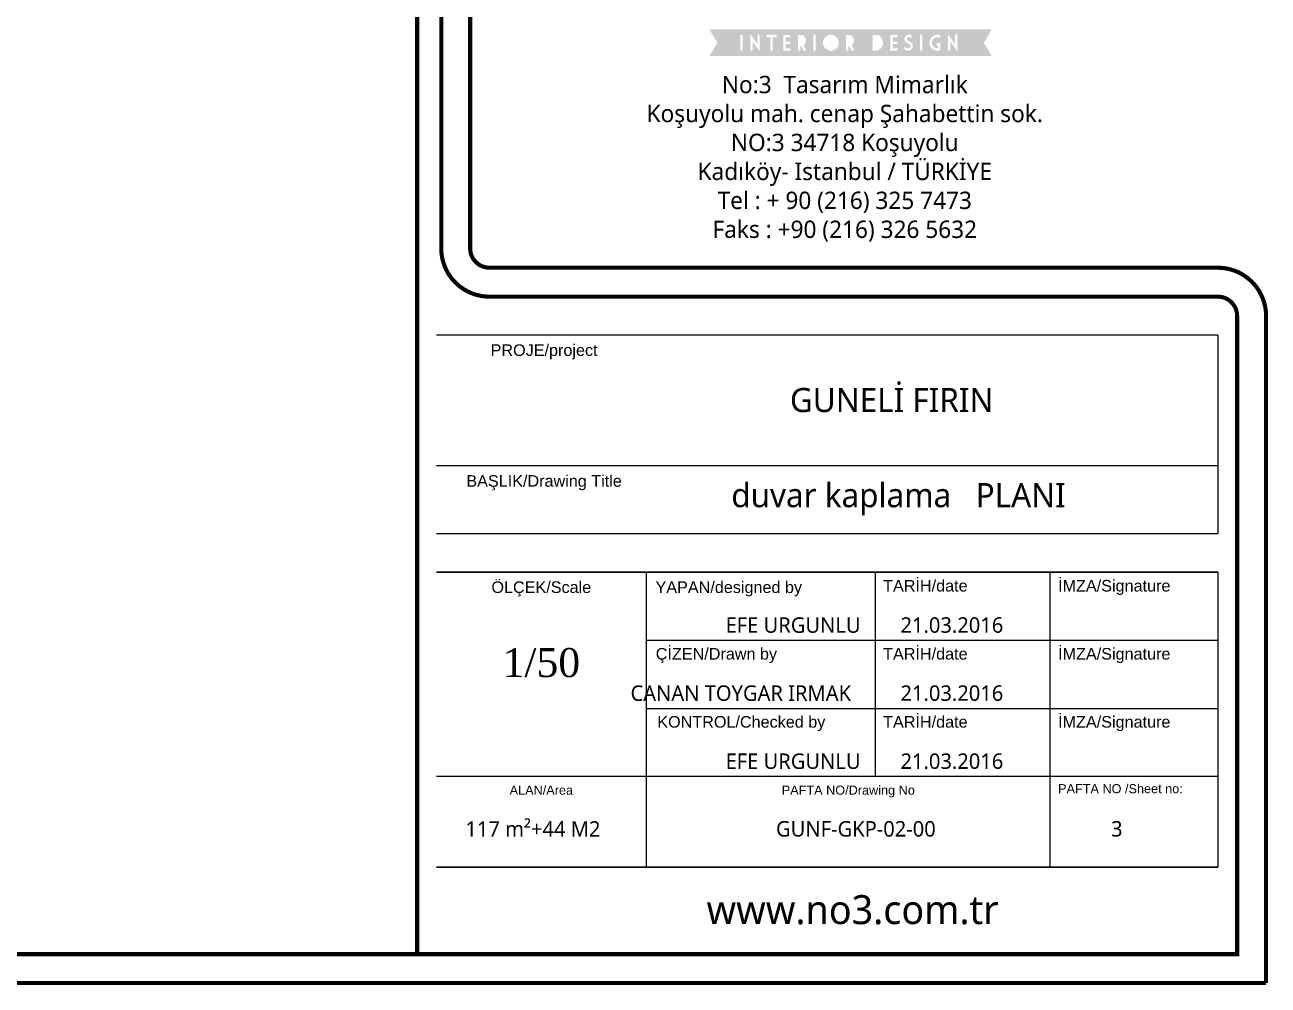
# Model space of a CAD drawing. Header units: millimetres. Extents: x 54215 to 67697, y 23496 to 56611.
# Drawn here: x 57904 to 58550, y 50261 to 50761 of the extents above; entities that cross this region are included whole.
import ezdxf
from ezdxf.enums import TextEntityAlignment as Align

# ---------------------------------------------------------------- set-up
doc = ezdxf.new("R2010")
doc.units = ezdxf.units.MM
doc.layers.add('Layer 1', color=7, linetype='Continuous')
doc.layers.add('t_yazı', color=154, linetype='Continuous', lineweight=25)
doc.styles.add('ARIALT', font='arial.ttf', dxfattribs={"height": 10})
doc.styles.get("Standard").update_dxf_attribs({"font": 'arial.ttf'})

msp = doc.modelspace()

# ---------------------------------------------------------------- hatches: boundary and pattern name
at = {"layer": 'Layer 1', "true_color": 0xe74a37}
h = msp.add_hatch(color=13, dxfattribs=at)
h.dxf.hatch_style = 2
h.paths.add_polyline_path([(58378.67, 50758.266), (58287.264, 50758.266), (58259.541, 50758.266), (58263.67, 50751.313), (58259.541, 50744.358), (58287.264, 50744.358), (58378.67, 50744.358), (58406.395, 50744.358), (58402.264, 50751.313), (58406.395, 50758.266)])
h.paths.add_polyline_path([(58276.867, 50747.181), (58275.657, 50747.181), (58275.657, 50755.395), (58276.867, 50755.395)])
h.paths.add_polyline_path([(58285.757, 50746.82), (58282.069, 50751.974), (58282.069, 50747.181), (58280.86, 50747.181), (58280.86, 50755.775), (58284.548, 50750.608), (58284.548, 50755.44), (58285.757, 50755.44)])
h.paths.add_polyline_path([(58294.44, 50754.145), (58292.454, 50754.145), (58292.454, 50747.227), (58291.244, 50747.227), (58291.244, 50754.145), (58289.258, 50754.145), (58289.258, 50755.44), (58294.44, 50755.44)])
h.paths.add_polyline_path([(58301.622, 50754.145), (58299.155, 50754.145), (58299.155, 50751.913), (58301.622, 50751.913), (58301.622, 50750.663), (58299.155, 50750.663), (58299.155, 50748.432), (58301.622, 50748.432), (58301.622, 50747.181), (58297.941, 50747.181), (58297.941, 50755.395), (58301.622, 50755.395)])
edge = h.paths.add_edge_path()
edge.add_spline(control_points=[(58309.404, 50750.915), (58309.404, 50750.915), (58309.404, 50750.915), (58308.875, 50750.333), (58308.741, 50750.189), (58308.605, 50750.062), (58308.46, 50749.955), (58308.46, 50749.955), (58309.901, 50747.17), (58309.901, 50747.17), (58309.901, 50747.17), (58308.606, 50747.17), (58308.606, 50747.17), (58308.606, 50747.17), (58307.408, 50749.503), (58307.408, 50749.503), (58307.258, 50749.477), (58307.108, 50749.464), (58306.954, 50749.464), (58306.882, 50749.464), (58306.811, 50749.468), (58306.737, 50749.474), (58306.737, 50749.474), (58306.737, 50747.193), (58306.737, 50747.193), (58306.737, 50747.193), (58305.529, 50747.193), (58305.529, 50747.193), (58305.529, 50747.193), (58305.529, 50755.406), (58305.529, 50755.406), (58305.529, 50755.406), (58306.737, 50755.406), (58306.737, 50755.406), (58306.737, 50755.406), (58306.737, 50755.401), (58306.737, 50755.401), (58306.811, 50755.405), (58306.882, 50755.406), (58306.954, 50755.406), (58307.705, 50755.406), (58308.346, 50755.116), (58308.875, 50754.536), (58309.404, 50753.955), (58309.669, 50753.256), (58309.669, 50752.439), (58309.669, 50751.617), (58309.404, 50750.915)], knot_values=[0, 0, 0, 0, 0.00005, 0.0001, 1, 1, 1, 2, 2, 2, 3, 3, 3, 4, 4, 4, 5, 5, 5, 6, 6, 6, 7, 7, 7, 8, 8, 8, 9, 9, 9, 10, 10, 10, 11, 11, 11, 12, 12, 12, 13, 13, 13, 14, 14, 14, 15, 15, 15, 15], degree=3, periodic=0)
h.paths.add_polyline_path([(58314.838, 50747.181), (58313.628, 50747.181), (58313.628, 50755.44), (58314.838, 50755.44)])
edge = h.paths.add_edge_path()
edge.add_spline(control_points=[(58325.208, 50754.618), (58325.208, 50754.618), (58325.208, 50754.618), (58325.577, 50754.247), (58325.949, 50753.874), (58326.241, 50753.435), (58326.455, 50752.927), (58326.669, 50752.418), (58326.777, 50751.879), (58326.777, 50751.31), (58326.777, 50750.738), (58326.669, 50750.201), (58326.455, 50749.702), (58326.241, 50749.201), (58325.949, 50748.764), (58325.577, 50748.393), (58325.208, 50748.021), (58324.774, 50747.726), (58324.282, 50747.509), (58323.789, 50747.29), (58323.26, 50747.181), (58322.695, 50747.181), (58322.127, 50747.181), (58321.595, 50747.29), (58321.103, 50747.509), (58320.61, 50747.726), (58320.177, 50748.021), (58319.807, 50748.393), (58319.436, 50748.764), (58319.144, 50749.201), (58318.93, 50749.702), (58318.716, 50750.201), (58318.609, 50750.738), (58318.609, 50751.31), (58318.609, 50751.879), (58318.716, 50752.418), (58318.93, 50752.927), (58319.144, 50753.435), (58319.436, 50753.874), (58319.807, 50754.247), (58320.177, 50754.618), (58320.61, 50754.912), (58321.103, 50755.127), (58321.595, 50755.343), (58322.127, 50755.452), (58322.695, 50755.452), (58323.26, 50755.452), (58323.789, 50755.343), (58324.282, 50755.127), (58324.774, 50754.912), (58325.208, 50754.618)], knot_values=[0, 0, 0, 0, 0.00005, 0.0001, 1, 1, 1, 2, 2, 2, 3, 3, 3, 4, 4, 4, 5, 5, 5, 6, 6, 6, 7, 7, 7, 8, 8, 8, 9, 9, 9, 10, 10, 10, 11, 11, 11, 12, 12, 12, 13, 13, 13, 14, 14, 14, 15, 15, 15, 16, 16, 16, 16], degree=3, periodic=0)
edge = h.paths.add_edge_path()
edge.add_spline(control_points=[(58334.408, 50750.915), (58334.408, 50750.915), (58334.408, 50750.915), (58333.879, 50750.333), (58333.746, 50750.189), (58333.607, 50750.062), (58333.464, 50749.955), (58333.464, 50749.955), (58334.904, 50747.17), (58334.904, 50747.17), (58334.904, 50747.17), (58333.61, 50747.17), (58333.61, 50747.17), (58333.61, 50747.17), (58332.411, 50749.503), (58332.411, 50749.503), (58332.264, 50749.477), (58332.111, 50749.464), (58331.957, 50749.464), (58331.886, 50749.464), (58331.813, 50749.468), (58331.741, 50749.474), (58331.741, 50749.474), (58331.741, 50747.193), (58331.741, 50747.193), (58331.741, 50747.193), (58330.531, 50747.193), (58330.531, 50747.193), (58330.531, 50747.193), (58330.531, 50755.406), (58330.531, 50755.406), (58330.531, 50755.406), (58331.741, 50755.406), (58331.741, 50755.406), (58331.741, 50755.406), (58331.741, 50755.401), (58331.741, 50755.401), (58331.813, 50755.405), (58331.886, 50755.406), (58331.957, 50755.406), (58332.71, 50755.406), (58333.35, 50755.116), (58333.879, 50754.536), (58334.408, 50753.955), (58334.672, 50753.256), (58334.672, 50752.439), (58334.672, 50751.617), (58334.408, 50750.915)], knot_values=[0, 0, 0, 0, 0.00005, 0.0001, 1, 1, 1, 2, 2, 2, 3, 3, 3, 4, 4, 4, 5, 5, 5, 6, 6, 6, 7, 7, 7, 8, 8, 8, 9, 9, 9, 10, 10, 10, 11, 11, 11, 12, 12, 12, 13, 13, 13, 14, 14, 14, 15, 15, 15, 15], degree=3, periodic=0)
edge = h.paths.add_edge_path()
edge.add_spline(control_points=[(58345.864, 50755.395), (58345.864, 50755.395), (58345.864, 50755.395), (58345.864, 50755.395), (58346.962, 50755.395), (58347.897, 50754.994), (58348.673, 50754.194), (58349.45, 50753.392), (58349.837, 50752.423), (58349.837, 50751.289), (58349.837, 50750.157), (58349.45, 50749.191), (58348.673, 50748.387), (58347.897, 50747.584), (58346.962, 50747.181), (58345.864, 50747.181), (58345.864, 50747.181), (58344.401, 50747.181), (58344.401, 50747.181), (58344.401, 50747.181), (58344.401, 50755.395), (58344.401, 50755.395), (58344.401, 50755.395), (58345.864, 50755.395)], knot_values=[0, 0, 0, 0, 0.00005, 0.0001, 1, 1, 1, 2, 2, 2, 3, 3, 3, 4, 4, 4, 5, 5, 5, 6, 6, 6, 7, 7, 7, 7], degree=3, periodic=0)
h.paths.add_polyline_path([(58357.275, 50754.145), (58354.808, 50754.145), (58354.808, 50751.913), (58357.275, 50751.913), (58357.275, 50750.663), (58354.808, 50750.663), (58354.808, 50748.432), (58357.275, 50748.432), (58357.275, 50747.181), (58353.594, 50747.181), (58353.594, 50755.395), (58357.275, 50755.395)])
edge = h.paths.add_edge_path()
edge.add_spline(control_points=[(58364.482, 50751.359), (58364.482, 50751.359), (58364.482, 50751.359), (58364.658, 50751.188), (58364.834, 50751.017), (58364.976, 50750.801), (58365.085, 50750.542), (58365.193, 50750.281), (58365.25, 50749.973), (58365.258, 50749.614), (58365.258, 50749.288), (58365.192, 50748.975), (58365.058, 50748.68), (58364.925, 50748.385), (58364.74, 50748.124), (58364.502, 50747.897), (58364.265, 50747.67), (58363.992, 50747.49), (58363.684, 50747.362), (58363.376, 50747.235), (58363.055, 50747.17), (58362.72, 50747.17), (58362.376, 50747.17), (58362.07, 50747.216), (58361.805, 50747.305), (58361.54, 50747.394), (58361.257, 50747.555), (58360.955, 50747.785), (58360.955, 50747.785), (58360.955, 50749.319), (58360.955, 50749.319), (58361.144, 50749.115), (58361.285, 50748.975), (58361.389, 50748.904), (58361.489, 50748.831), (58361.612, 50748.753), (58361.758, 50748.672), (58361.903, 50748.589), (58362.064, 50748.52), (58362.239, 50748.465), (58362.416, 50748.409), (58362.591, 50748.382), (58362.764, 50748.382), (58363.12, 50748.382), (58363.412, 50748.51), (58363.641, 50748.764), (58363.869, 50749.019), (58363.984, 50749.32), (58363.984, 50749.67), (58363.984, 50749.957), (58363.887, 50750.189), (58363.693, 50750.369), (58363.498, 50750.547), (58363.18, 50750.751), (58362.737, 50750.982), (58362.47, 50751.123), (58362.247, 50751.253), (58362.063, 50751.366), (58361.878, 50751.482), (58361.702, 50751.625), (58361.531, 50751.797), (58361.364, 50751.967), (58361.228, 50752.171), (58361.122, 50752.408), (58361.017, 50752.643), (58360.966, 50752.922), (58360.966, 50753.241), (58360.981, 50753.555), (58361.054, 50753.844), (58361.187, 50754.115), (58361.32, 50754.384), (58361.501, 50754.62), (58361.727, 50754.822), (58361.954, 50755.026), (58362.212, 50755.183), (58362.502, 50755.294), (58362.791, 50755.406), (58363.097, 50755.461), (58363.416, 50755.461), (58363.658, 50755.455), (58363.877, 50755.421), (58364.075, 50755.359), (58364.272, 50755.298), (58364.498, 50755.188), (58364.75, 50755.028), (58364.75, 50755.028), (58364.75, 50753.738), (58364.75, 50753.738), (58364.598, 50753.841), (58364.495, 50753.907), (58364.439, 50753.931), (58364.383, 50753.955), (58364.306, 50753.997), (58364.202, 50754.054), (58364.099, 50754.111), (58363.98, 50754.161), (58363.846, 50754.202), (58363.71, 50754.243), (58363.567, 50754.263), (58363.416, 50754.263), (58363.078, 50754.258), (58362.792, 50754.148), (58362.559, 50753.931), (58362.325, 50753.714), (58362.206, 50753.461), (58362.206, 50753.174), (58362.215, 50752.902), (58362.312, 50752.687), (58362.502, 50752.526), (58362.691, 50752.363), (58362.994, 50752.181), (58363.416, 50751.979), (58363.706, 50751.84), (58363.939, 50751.713), (58364.12, 50751.607), (58364.302, 50751.499), (58364.482, 50751.359)], knot_values=[0, 0, 0, 0, 0.00005, 0.0001, 1, 1, 1, 2, 2, 2, 3, 3, 3, 4, 4, 4, 5, 5, 5, 6, 6, 6, 7, 7, 7, 8, 8, 8, 9, 9, 9, 10, 10, 10, 11, 11, 11, 12, 12, 12, 13, 13, 13, 14, 14, 14, 15, 15, 15, 16, 16, 16, 17, 17, 17, 18, 18, 18, 19, 19, 19, 20, 20, 20, 21, 21, 21, 22, 22, 22, 23, 23, 23, 24, 24, 24, 25, 25, 25, 26, 26, 26, 27, 27, 27, 28, 28, 28, 29, 29, 29, 30, 30, 30, 31, 31, 31, 32, 32, 32, 33, 33, 33, 34, 34, 34, 35, 35, 35, 36, 36, 36, 37, 37, 37, 38, 38, 38, 38], degree=3, periodic=0)
h.paths.add_polyline_path([(58370.239, 50747.181), (58369.029, 50747.181), (58369.029, 50755.44), (58370.239, 50755.44)])
edge = h.paths.add_edge_path()
edge.add_spline(control_points=[(58376.01, 50754.912), (58376.01, 50754.912), (58376.01, 50754.912), (58376.504, 50755.127), (58376.996, 50755.343), (58377.528, 50755.452), (58378.096, 50755.452), (58378.63, 50755.452), (58379.129, 50755.356), (58379.598, 50755.167), (58379.598, 50755.167), (58379.598, 50753.722), (58379.598, 50753.722), (58379.463, 50753.808), (58379.324, 50753.882), (58379.176, 50753.945), (58378.837, 50754.089), (58378.477, 50754.162), (58378.096, 50754.162), (58377.712, 50754.162), (58377.35, 50754.089), (58377.011, 50753.945), (58376.674, 50753.8), (58376.378, 50753.598), (58376.125, 50753.339), (58375.874, 50753.08), (58375.676, 50752.778), (58375.532, 50752.429), (58375.387, 50752.083), (58375.316, 50751.708), (58375.316, 50751.31), (58375.316, 50750.914), (58375.387, 50750.54), (58375.532, 50750.193), (58375.676, 50749.844), (58375.874, 50749.541), (58376.125, 50749.284), (58376.378, 50749.024), (58376.674, 50748.821), (58377.011, 50748.675), (58377.35, 50748.528), (58377.712, 50748.455), (58378.096, 50748.455), (58378.255, 50748.455), (58378.409, 50748.467), (58378.562, 50748.494), (58378.562, 50748.494), (58378.562, 50749.86), (58378.562, 50749.86), (58378.562, 50749.86), (58377.725, 50749.86), (58377.725, 50749.86), (58377.725, 50749.86), (58377.725, 50751.111), (58377.725, 50751.111), (58377.725, 50751.111), (58379.598, 50751.111), (58379.598, 50751.111), (58379.598, 50751.111), (58379.598, 50747.472), (58379.598, 50747.472), (58379.129, 50747.279), (58378.63, 50747.181), (58378.096, 50747.181), (58377.528, 50747.181), (58376.996, 50747.29), (58376.504, 50747.509), (58376.01, 50747.726), (58375.579, 50748.021), (58375.209, 50748.393), (58374.838, 50748.764), (58374.546, 50749.201), (58374.332, 50749.702), (58374.118, 50750.201), (58374.011, 50750.738), (58374.011, 50751.31), (58374.011, 50751.879), (58374.118, 50752.418), (58374.332, 50752.927), (58374.546, 50753.435), (58374.838, 50753.874), (58375.209, 50754.247), (58375.579, 50754.618), (58376.01, 50754.912)], knot_values=[0, 0, 0, 0, 0.00005, 0.0001, 1, 1, 1, 2, 2, 2, 3, 3, 3, 4, 4, 4, 5, 5, 5, 6, 6, 6, 7, 7, 7, 8, 8, 8, 9, 9, 9, 10, 10, 10, 11, 11, 11, 12, 12, 12, 13, 13, 13, 14, 14, 14, 15, 15, 15, 16, 16, 16, 17, 17, 17, 18, 18, 18, 19, 19, 19, 20, 20, 20, 21, 21, 21, 22, 22, 22, 23, 23, 23, 24, 24, 24, 25, 25, 25, 26, 26, 26, 27, 27, 27, 27], degree=3, periodic=0)
h.paths.add_polyline_path([(58388.463, 50746.82), (58384.777, 50751.974), (58384.777, 50747.181), (58383.567, 50747.181), (58383.567, 50755.775), (58387.254, 50750.608), (58387.254, 50755.44), (58388.463, 50755.44)])

# ---------------------------------------------------------------- linework, layer by layer
at = {"color": 250}
for p, q in [((58523.96, 50599.197), (58117.558, 50599.197)), ((58523.96, 50599.197), (58523.96, 50496.003)), ((58117.558, 50531.396), (58523.96, 50531.396)), ((58523.96, 50496.003), (58117.558, 50496.003)), ((58523.96, 50475.934), (58117.558, 50475.934)), ((58117.558, 50475.934), (58523.96, 50475.934)), ((58226.685, 50475.934), (58226.685, 50322.568)), ((58345.674, 50475.934), (58345.674, 50369.757)), ((58436.665, 50475.934), (58436.665, 50322.568)), ((58523.96, 50475.934), (58523.96, 50322.568)), ((58523.96, 50440.542), (58226.685, 50440.542)), ((58226.685, 50405.15), (58523.96, 50405.15)), ((58523.96, 50369.757), (58117.558, 50369.757)), ((58117.558, 50322.568), (58523.96, 50322.568)), ((58523.96, 50322.568), (58117.558, 50322.568))]:
    msp.add_line(p, q, dxfattribs=at)
at = {"color": 252, "const_width": 2.135}
for points in [[(58549.046, 50262.36), (55059.324, 50262.36), (55059.324, 52062.36), (58549.046, 52062.36), (58549.046, 50923.311, -0.4142136), (58523.96, 50898.225), (58145.153, 50898.225, 0.4142136), (58135.119, 50888.19), (58135.119, 50644.353, 0.4142136), (58145.153, 50634.318), (58523.96, 50634.318, -0.4142136), (58549.046, 50609.232), (58549.046, 50262.36)], [(58533.994, 50923.311, -0.4142136), (58523.96, 50913.277), (58145.153, 50913.277, 0.4142136), (58120.067, 50888.19), (58120.067, 50644.353, 0.4142136), (58145.153, 50619.266), (58523.96, 50619.266, -0.4142136), (58533.994, 50609.232), (58533.994, 50277.412), (55074.376, 50277.412), (55074.376, 52047.308), (58533.994, 52047.308), (58533.994, 50923.311)]]:
    msp.add_lwpolyline(points, format="xyb", dxfattribs=at)
msp.add_lwpolyline([(58107.524, 50277.412), (58107.524, 52047.308)], dxfattribs=at)

# ---------------------------------------------------------------- texts
at = {"color": 7}
for s, insert, char_height, width, attachment_point in [('{\\fLucida Sans Unicode|b0|i0|c162|p34;No:3  Tasarım Mimarlık\\PKoşuyolu mah. cenap Şahabettin sok.\\PNO:3 34718 Koşuyolu\\PKadıköy- Istanbul / TÜRKİYE\\PTel : + 90 (216) 325 7473\\PFaks : +90 (216) 326 5632}', (58329.925, 50690.937), 9.03114, 233.90379, 5), ('{\\fLucida Sans Unicode|b0|i0|c162|p34;GUNELİ FIRIN}', (58354.336, 50565.439), 12.54325, 279.45279, 5), ('{\\fLucida Sans Unicode|b0|i0|c162|p34;duvar kaplama   PLANI}', (58357.904, 50513.958), 12.54325, 307.0384, 5), ('{\\fLucida Sans Unicode|b0|i0|c162|p34;EFE URGUNLU}', (58267.935, 50448.458), 8.02768, 307.0384, 4), ('{\\fLucida Sans Unicode|b0|i0|c162|p34;21.03.2016}', (58358.926, 50448.458), 8.02768, 307.0384, 4), ('{\\fGeorgia|b0|i0|c162|p18;1/50\\P}', (58172.121, 50428.903), 15.0519, 307.0384, 5), ('{\\fLucida Sans Unicode|b0|i0|c162|p34;CANAN TOYGAR IRMAK}', (58218.506, 50413.066), 8.02768, 307.0384, 4), ('{\\fLucida Sans Unicode|b0|i0|c162|p34;21.03.2016}', (58358.926, 50413.066), 8.02768, 307.0384, 4), ('{\\fLucida Sans Unicode|b0|i0|c162|p34;EFE URGUNLU}', (58267.935, 50377.673), 8.02768, 307.0384, 4), ('{\\fLucida Sans Unicode|b0|i0|c162|p34;21.03.2016}', (58358.926, 50377.673), 8.02768, 307.0384, 4), ('{\\fLucida Sans Unicode|b0|i0|c162|p34;117 m²+44 M2}', (58132.643, 50342.513), 8.02768, 307.0384, 4), ('{\\fLucida Sans Unicode|b0|i0|c162|p34;GUNF-GKP-02-00}', (58294.176, 50342.513), 8.02768, 307.0384, 4), ('{\\fLucida Sans Unicode|b0|i0|c162|p34;3}', (58468.42, 50342.513), 8.02768, 307.0384, 4), ('{\\fLucida Sans Unicode|b0|i0|c162|p34;www.no3.com.tr}', (58334.023, 50300.399), 15.0519, 233.90379, 5)]:
    msp.add_mtext(s, dxfattribs=dict(at, insert=insert, char_height=char_height, width=width, attachment_point=attachment_point))
at = {"layer": 't_yazı', "linetype": 'Continuous', "style": 'ARIALT'}
for s, height, p in [('ALAN/Area', 4.719, (58172.121, 50362.679)), ('PAFTA NO/Drawing No', 4.71898, (58331.765, 50362.679))]:
    msp.add_text(s, height=height, dxfattribs=at).set_placement(p, align=Align.MIDDLE_CENTER)
at = {"layer": 't_yazı', "style": 'ARIALT'}
for s, insert, char_height, width, attachment_point in [('PROJE/project', (58173.559, 50594.478), 6.02076, 111.9856, 2), ('BAŞLIK/Drawing Title', (58173.559, 50526.457), 6.02076, 111.9856, 2), ('TARİH/date', (58349.887, 50471.978), 6.0208, 45.79917, 1), ('İMZA/Signature', (58440.878, 50471.978), 6.02076, 45.79917, 1), ('ÖLÇEK/Scale', (58172.121, 50471.215), 6.02076, 40.67138, 2), ('YAPAN/designed by', (58269.609, 50471.215), 6.02076, 111.9856, 2), ('ÇİZEN/Drawn by', (58263.167, 50436.586), 6.02076, 111.9856, 2), ('TARİH/date', (58349.887, 50436.586), 6.0208, 45.79917, 1), ('İMZA/Signature', (58440.878, 50436.586), 6.02076, 45.79917, 1), ('TARİH/date', (58349.887, 50401.193), 6.0208, 45.79917, 1), ('İMZA/Signature', (58440.878, 50401.193), 6.02076, 45.79917, 1), ('KONTROL/Checked by', (58232.428, 50401.193), 6.02076, 100.6056, 1)]:
    msp.add_mtext(s, dxfattribs=dict(at, insert=insert, char_height=char_height, width=width, attachment_point=attachment_point))
at = {"layer": 't_yazı', "linetype": 'Continuous', "insert": (58440.878, 50365.801), "char_height": 4.71898, "width": 113.029, "attachment_point": 1, "style": 'ARIALT'}
msp.add_mtext('PAFTA NO /Sheet no:', dxfattribs=at)

doc.saveas('drawing.dxf')
